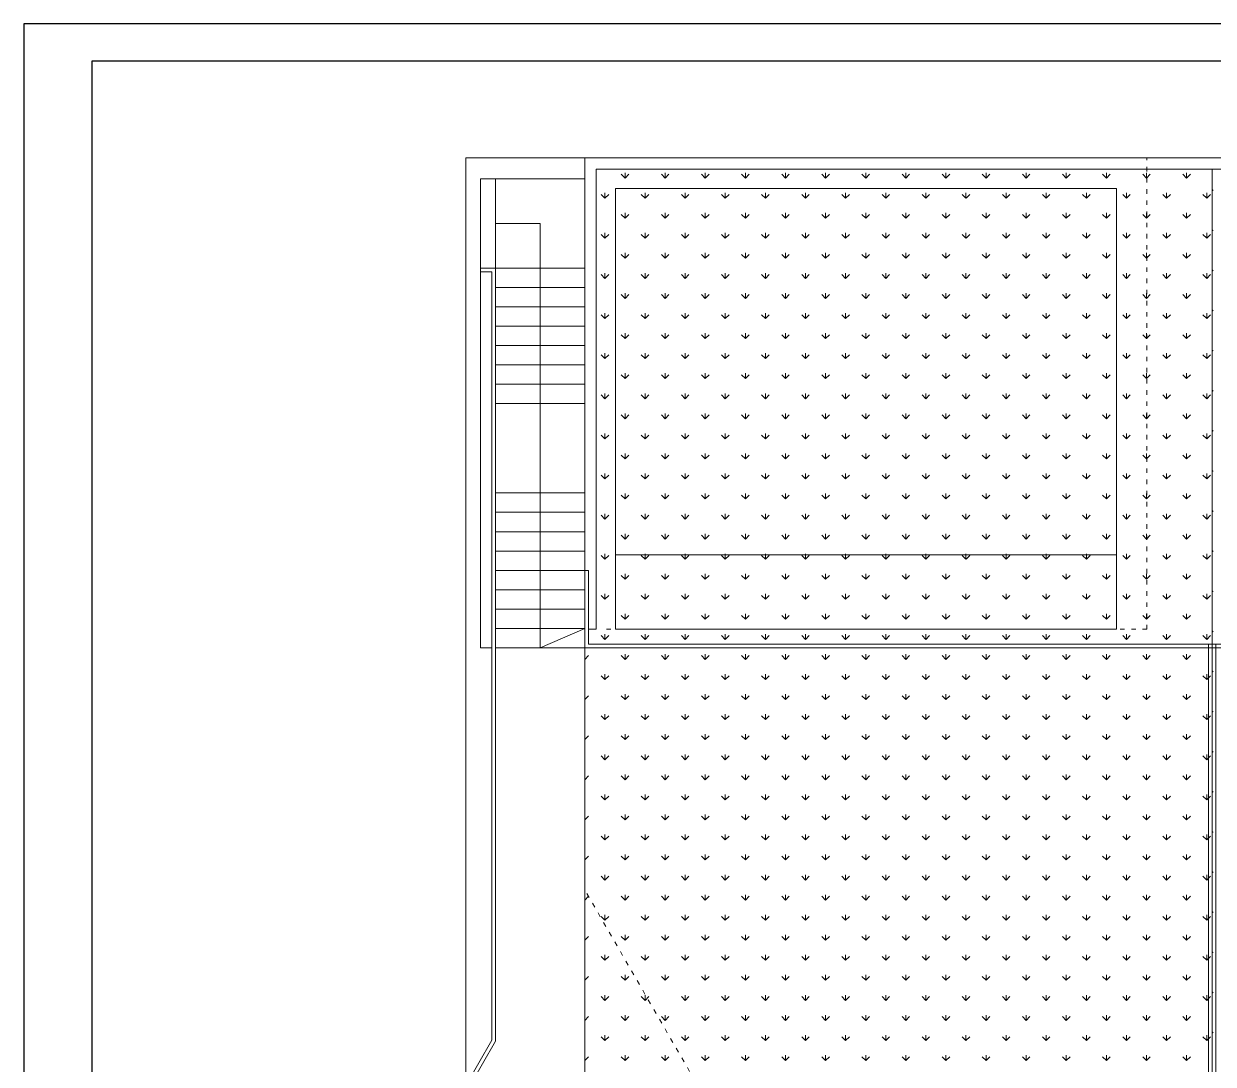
# Model space of a CAD drawing. Header units: millimetres. Extents: x 1780 to 154263, y -7240 to 17216.
# Drawn here: x 145586 to 147184, y 4013 to 5411 of the extents above; entities that cross this region are included whole.
import ezdxf

# ---------------------------------------------------------------- set-up
doc = ezdxf.new("R2010")
doc.units = ezdxf.units.MM
doc.linetypes.add('ACAD_ISO03W100', pattern=[30, 12, -18])
for name, color, linetype, lineweight in [('2d_SX_oznaczenia', 40, 'Continuous', 0), ('2d_SX_szraf', 251, 'Continuous', 0), ('2d_SX_widok', 10, 'Continuous', 9), ('SX_PZT_utwardzona', 10, 'Continuous', 9)]:
    doc.layers.add(name, color=color, linetype=linetype, lineweight=lineweight)
doc.layers.add('2d_SX_rewizja 18 września', color=210, linetype='Continuous')
doc.layers.add('60 instalacje elektryka', color=10, linetype='Continuous')

# ---------------------------------------------------------------- blocks, each defined once
blk = doc.blocks.new('PDKLD B1')
at = {"layer": '2d_SX_szraf'}
h = blk.add_hatch(dxfattribs=at)
h.set_pattern_fill('GRASS', color=8, scale=1.5, angle=180, style=0)
h.set_pattern_definition([(90, (24405.915, -7889.824), (-26.940768, 26.940768), [7.14375, -46.737787]), (45, (24405.915, -7889.824), (-26.940768, 26.940768), [7.14375, -30.95625]), (135, (24405.915, -7889.824), (-26.940768, -26.940768), [7.14375, -30.95625])])
h.paths.add_polyline_path([(112514.7, -11243.2), (112617.2, -11243.2), (112617.2, -12034.2), (112617.2, -12575.3), (111774.7, -12575.3), (111774.7, -11861.2), (111789.7, -11861.2), (111789.7, -11243.2)])
h = blk.add_hatch(dxfattribs=at)
h.set_pattern_fill('GRASS', color=8, scale=1.5, style=0)
h.set_pattern_definition([(90, (98496.447, -22378.067), (-26.94077, 26.94077), [7.14375, -46.73779]), (45, (98496.447, -22378.067), (-26.94077, 26.94077), [7.14375, -30.95625]), (135, (98496.447, -22378.067), (-26.94077, -26.94077), [7.14375, -30.95625])])
edge = h.paths.add_edge_path()
edge.add_line((113454.7, -11861.2), (113444.7, -11861.2))
edge.add_line((113444.7, -11861.2), (113444.7, -11243.2))
edge.add_line((113444.7, -11243.2), (112719.7, -11243.2))
edge.add_line((112719.7, -11243.2), (112719.7, -11243.2))
edge.add_line((112719.7, -11243.2), (112617.2, -11243.2))
edge.add_line((112617.2, -11243.2), (112617.2, -12034.2))
edge.add_line((112617.2, -12034.2), (112617.2, -12034.2))
edge.add_line((112617.2, -12034.2), (112617.2, -12575.3))
edge.add_line((112617.2, -12575.3), (113459.7, -12575.3))
edge.add_line((113459.7, -12575.3), (113459.7, -11861.2))
at = {"layer": '2d_SX_oznaczenia', "color": 8, "ltscale": 0.5}
for points in [[(111654.7, -11316.2), (111714.7, -11316.2), (111714.7, -11375.2)], [(111714.7, -11506.2), (111714.7, -11376.2)], [(111714.7, -11377.2), (111714.7, -11886.2), (111774.7, -11860.2)]]:
    blk.add_lwpolyline(points, dxfattribs=at)
at = {"layer": '2d_SX_szraf', "color": 8}
blk.add_lwpolyline([(112488.7, -11861.2), (112488.7, -11269.2), (111815.7, -11269.2), (111815.7, -11861.2)], dxfattribs=at)
blk.add_lwpolyline([(111815.7, -11761.2), (112488.7, -11761.2), (112488.7, -11861.2), (111815.7, -11861.2)], close=True, dxfattribs=at)
at = {"layer": '2d_SX_widok', "color": 8, "ltscale": 0.5}
for points in [[(111614.7, -11256.2), (111614.7, -11228.2), (111774.7, -11228.2)], [(112617.2, -11228.2), (112617.2, -11228.2), (111774.7, -11228.2)], [(112617.2, -11228.2), (112617.2, -11228.2), (113459.7, -11228.2)], [(111779.7, -11861.2), (111789.7, -11861.2), (111789.7, -11243.2), (112514.7, -11243.2), (112514.7, -11243.2), (112617.2, -11243.2), (112617.2, -12034.2), (112617.2, -12034.2), (112617.2, -12575.3), (111774.7, -12575.3), (111774.7, -11861.2)], [(113454.7, -11861.2), (113444.7, -11861.2), (113444.7, -11243.2), (112719.7, -11243.2), (112719.7, -11243.2), (112617.2, -11243.2), (112617.2, -12034.2), (112617.2, -12034.2), (112617.2, -12575.3), (113459.7, -12575.3), (113459.7, -11861.2)], [(111614.7, -12575.3), (111614.7, -11256.2)], [(111614.7, -11866.2), (111614.7, -11256.2)], [(111774.7, -11256.2), (111634.7, -11256.2)], [(111634.7, -11256.2), (111634.7, -11886.2)], [(111774.7, -11256.2), (111774.7, -11864.2)], [(111774.7, -11256.2), (111774.7, -11864.2)], [(111774.7, -11886.2), (111774.7, -11782.2), (111779.7, -11782.2), (111779.7, -11881.2)], [(111774.7, -11886.2), (112617.2, -11886.2), (112617.2, -11881.2), (111779.7, -11881.2)], [(111774.7, -11881.2), (111774.7, -11886.2)], [(112612.2, -12575.3), (112612.2, -11881.2), (112617.2, -11881.2), (112617.2, -12575.3), (112612.2, -12575.3)], [(113459.7, -11886.2), (112617.2, -11886.2), (112617.2, -11881.2), (113454.7, -11881.2)], [(112622.2, -12575.3), (112622.2, -11881.2), (112617.2, -11881.2), (112617.2, -12575.3), (112622.2, -12575.3)]]:
    blk.add_lwpolyline(points, dxfattribs=at)
at = {"layer": '2d_SX_widok', "color": 8, "linetype": 'ACAD_ISO03W100', "ltscale": 0.5}
for points in [[(112529.7, -11861.2), (112529.7, -11228.2), (111774.7, -11228.2)], [(111654.7, -11506.2), (111654.7, -11480.2)], [(111654.7, -11510.2), (111654.7, -11483.2)], [(111654.7, -11559.2), (111654.7, -11678.2)], [(111654.7, -11565.2), (111654.7, -11683.2)], [(111984.7, -12575.3), (111982.9, -12572.2), (111774.7, -12211.5), (111774.7, -11843.3)], [(112529.7, -11861.2), (111797.7, -11861.2)]]:
    blk.add_lwpolyline(points, dxfattribs=at)
at = {"layer": 'SX_PZT_utwardzona', "color": 8}
for points in [[(111774.7, -11256.2), (111774.7, -11228.2)], [(111614.7, -11376.2), (111614.7, -11381.2)], [(111654.7, -11386.2), (111654.7, -11376.2), (111634.7, -11376.2)], [(111634.7, -11381.2), (111649.7, -11381.2), (111649.7, -11386.2)], [(111654.7, -11484.4), (111654.7, -11376.2), (111649.7, -11376.2)], [(111649.7, -11381.2), (111649.7, -11485.3)], [(111649.7, -11381.2), (111649.7, -11482.3)], [(111654.7, -11376.2), (111774.7, -11376.2), (111774.7, -11402.2), (111654.7, -11402.2)], [(111654.7, -11402.2), (111654.7, -11380.2)], [(111654.7, -11402.2), (111654.7, -11381.2)], [(111654.7, -11429.2), (111654.7, -11402.2)], [(111654.7, -11428.2), (111654.7, -11402.2)], [(111654.7, -11402.2), (111774.7, -11402.2), (111774.7, -11428.2), (111654.7, -11428.2)], [(111654.7, -11454.2), (111654.7, -11428.2)], [(111654.7, -11428.2), (111774.7, -11428.2), (111774.7, -11454.2), (111654.7, -11454.2)], [(111654.7, -11456.2), (111654.7, -11429.2)], [(111654.7, -11480.2), (111654.7, -11454.2)], [(111654.7, -11454.2), (111774.7, -11454.2), (111774.7, -11480.2), (111654.7, -11480.2)], [(111654.7, -11483.2), (111654.7, -11456.2)], [(111649.7, -11477.3), (111649.7, -12413.3)], [(111654.7, -12414.6), (111654.7, -11479.4)], [(111770.1, -11532.2), (111654.7, -11532.2), (111654.7, -11506.2), (111714.7, -11506.2)], [(111714.7, -11506.2), (111774.7, -11506.2), (111774.7, -11531.9)], [(111774.7, -11532.2), (111774.7, -11558.2), (111654.7, -11558.2), (111654.7, -11532.2), (111774.7, -11532.2)], [(111649.7, -11886.2), (111634.7, -11886.2)], [(111614.7, -12575.3), (111614.7, -12492.3), (111614.7, -12473.9), (111649.7, -12413.3)], [(111619.7, -12475.3), (111619.7, -12475.3), (111654.7, -12414.6)]]:
    blk.add_lwpolyline(points, dxfattribs=at)
for points in [[(111654.7, -11376.2), (111774.7, -11376.2), (111774.7, -11256.2), (111654.7, -11256.2)], [(111654.7, -11678.2), (111774.7, -11678.2), (111774.7, -11704.2), (111654.7, -11704.2)], [(111654.7, -11704.2), (111774.7, -11704.2), (111774.7, -11730.2), (111654.7, -11730.2)], [(111654.7, -11730.2), (111774.7, -11730.2), (111774.7, -11756.2), (111654.7, -11756.2)], [(111654.7, -11756.2), (111774.7, -11756.2), (111774.7, -11782.2), (111654.7, -11782.2)], [(111654.7, -11782.2), (111774.7, -11782.2), (111774.7, -11808.2), (111654.7, -11808.2)], [(111654.7, -11808.2), (111774.7, -11808.2), (111774.7, -11834.2), (111654.7, -11834.2)], [(111654.7, -11834.2), (111774.7, -11834.2), (111774.7, -11860.2), (111654.7, -11860.2)], [(111654.7, -11860.2), (111774.7, -11860.2), (111774.7, -11886.2), (111654.7, -11886.2)]]:
    blk.add_lwpolyline(points, close=True, dxfattribs=at)

msp = doc.modelspace()

# ---------------------------------------------------------------- linework, layer by layer
at = {"layer": '60 instalacje elektryka'}
for points in [[(149790.8, 5410.6), (145586.2, 5410.6), (145586.2, 2437.4), (149790.8, 2437.4)], [(145677.7, 2487.4), (149739.7, 2487.4), (149739.7, 5360.6), (145677.7, 5360.6)]]:
    msp.add_lwpolyline(points, close=True, dxfattribs=at)

# ---------------------------------------------------------------- block references
at = {"layer": '2d_SX_rewizja 18 września'}
msp.add_blockref('PDKLD B1', (34565.1, 16458.6), dxfattribs=at)

doc.saveas('drawing.dxf')
